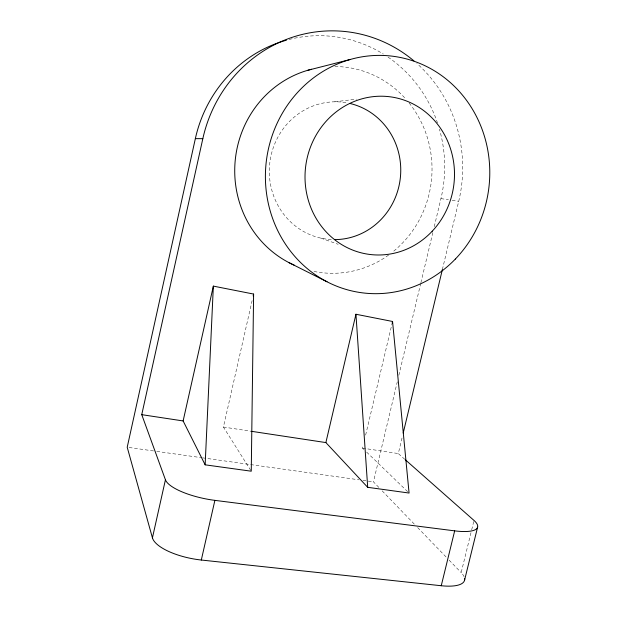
<?xml version="1.0" encoding="UTF-8"?>
<svg xmlns="http://www.w3.org/2000/svg" width="617" height="617" viewBox="0 0 617 617"><rect width="100%" height="100%" fill="white"/><g stroke="black" fill="none" stroke-linecap="round" stroke-linejoin="round"><path stroke-width="0.46" stroke-dasharray="3.08 2.31" d="M250.749 470.401L223.408 427.049L252.122 300.618M363.907 449.469L362.541 448.143L363.205 445.351M365.626 435.108L391.895 324.272M378.815 487.391L373.455 481.846L397.286 381.83M398.844 375.283L420.671 283.673M420.894 282.74L432.918 232.262M434.252 226.655L440.939 198.612A131.853 126.254 -86 0 0 439.451 129.215M404.791 459.303L398.304 453.564L402.554 435.818M442.381 269.513L458.716 201.304A137.977 131.591 -85 0 0 416.861 63.435M464.115 576.756A40.02 13.204 16.3 0 0 461.177 572.607L471.473 530.689M471.704 529.756L473.995 520.439M334.769 101.813L356.526 99.129M129.115 447.502L155.839 451.258M156.795 451.397L201.651 457.698M202.607 457.837L359.14 479.833M362.958 480.373L373.455 481.846M440.939 198.612L448.42 199.746M452.168 200.317L458.716 201.304M223.408 427.049L250.926 431.221M362.541 448.143L398.304 453.564M320.94 238.139L338.147 244.301M366.645 452.107L408.385 492.381M382.162 490.854L414.3 524.111M417.647 527.574L446.438 557.359M449.122 560.136L461.177 572.607M289.18 39.457A131.853 126.254 -86 0 1 383.311 54.041M388.054 57.126A131.853 126.254 -86 0 1 437.468 122.86M334.923 66.513A103.432 98.612 -84.8 0 1 406.14 99.437M409.14 103.008A103.432 98.612 -84.8 0 1 392.366 252.245M388.579 255.099A103.432 98.612 -84.8 0 1 313.282 271.31M331.29 239.535A68.934 65.703 -84.7 0 1 269.791 162.942A68.934 65.703 -84.7 0 1 347.24 102.892"/><path stroke-width="0.93" d="M253.61 294.062L251.258 471.203L205.145 464.825L183.126 420.941L213.351 286.118L253.61 294.062L253.186 295.936M205.145 464.825L213.351 286.118M286.458 40.182A131.853 126.254 -86 0 0 195.35 138.64L127.21 447.24L152.43 537.847A42.905 15.579 11.1 0 0 201.304 560.028L441.248 585.734A40.02 13.204 16.3 0 0 464.64 578.669M152.43 537.847L165.433 479.779L141.748 414.663L202.831 138.671A137.977 131.591 -85 0 1 413.93 60.898M201.304 560.028L214.886 500.364A43.067 13.088 11.5 0 1 165.433 479.779M325.876 442.582L355.947 314.254L392.551 321.472L409.071 493.045L367.693 487.314L325.876 442.582L251.875 431.368M392.111 323.339L392.551 321.472M403.225 433.011L442.381 269.513M441.248 585.734L454.675 530.859A40.151 11.083 15.7 0 0 473.995 520.439L405.508 459.935M464.501 580.435L477.604 527.203M307.945 70.238L349.808 59.602M195.35 138.64L202.831 138.671M214.886 500.364L454.675 530.859M141.748 414.663L183.126 420.941M289.041 262.665L327.025 281.768M355.947 314.254L367.693 487.314M294.216 265.156A103.432 98.612 -84.8 0 1 235.146 161.214A103.432 98.612 -84.8 0 1 311.585 69.266M350.055 103.494A68.934 65.703 -84.7 0 1 400.325 178.005A68.934 65.703 -84.7 0 1 335.085 239.612M432.193 231.228A79.477 74.649 -82.2 0 0 399.669 98.735A79.477 74.649 -82.2 0 0 307.413 196.846A79.477 74.649 -82.2 0 0 432.193 231.228M455.307 259.094A119.274 112.063 -82.3 0 0 408.824 59.564A119.274 112.063 -82.3 0 0 268.65 204.944A119.274 112.063 -82.3 0 0 455.307 259.094"/></g></svg>
